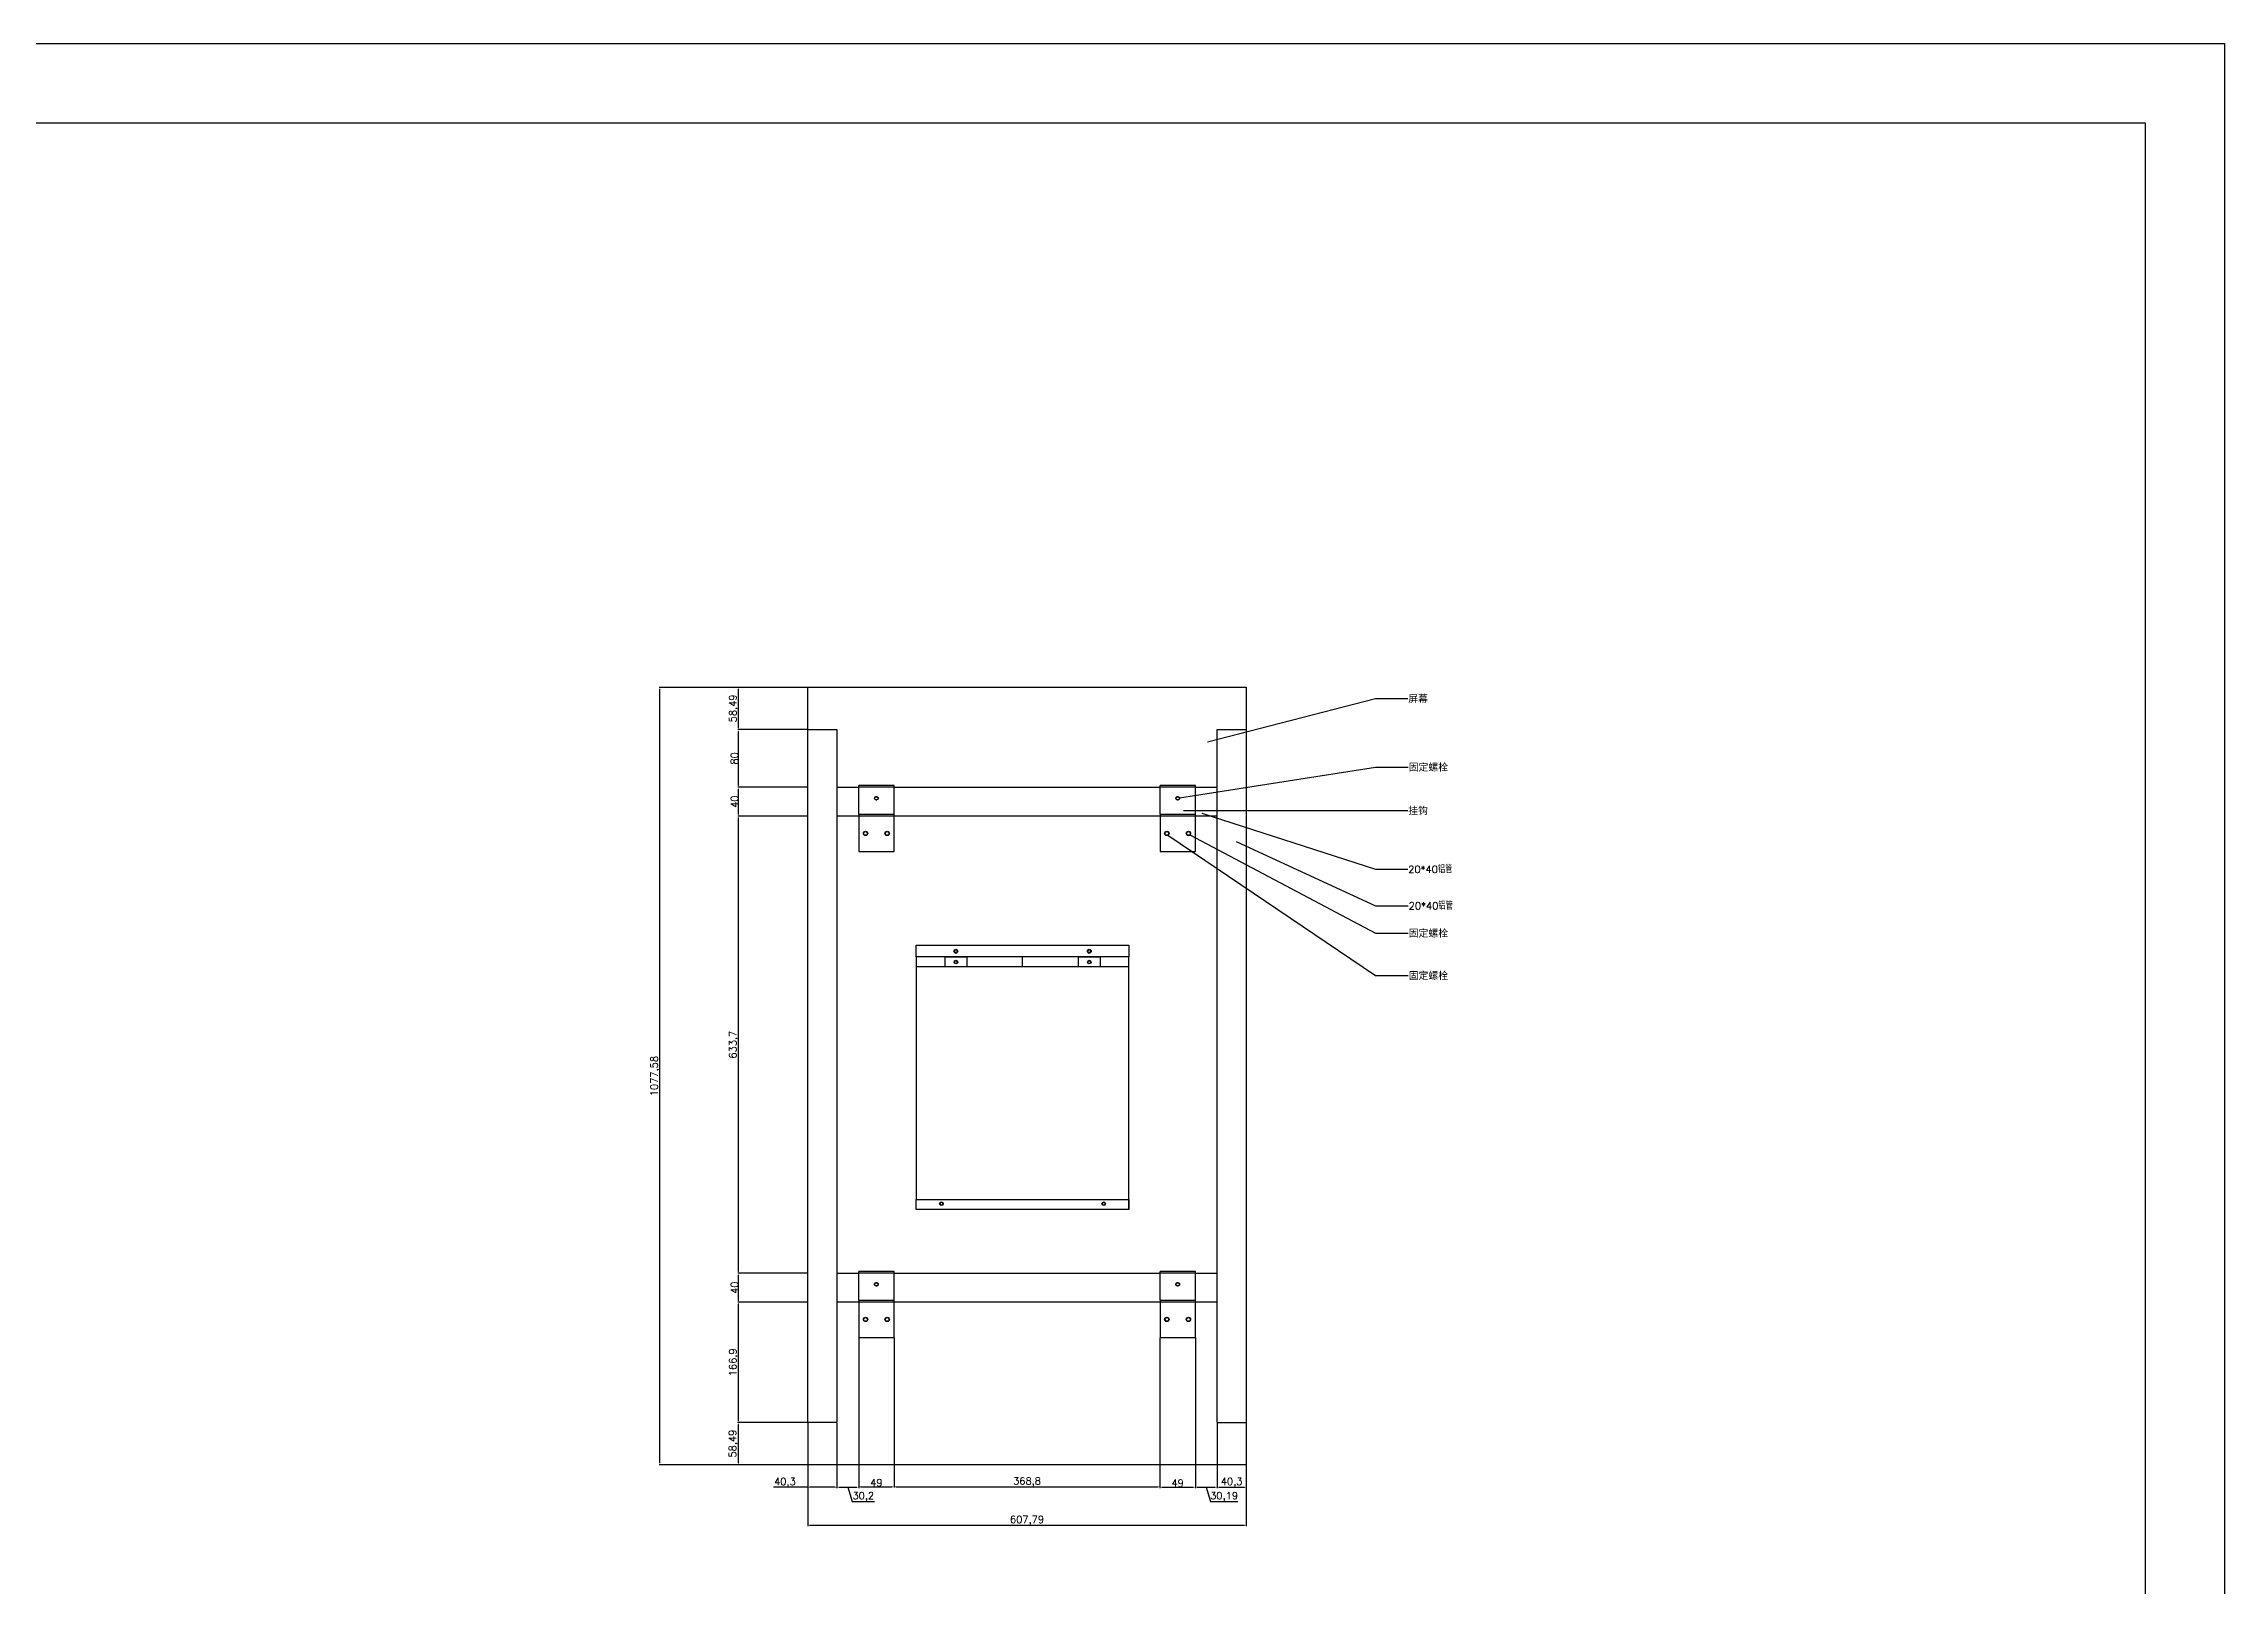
# Model space of a CAD drawing. Header units: millimetres. Extents: x 398 to 15426, y 306 to 4583.
# Drawn here: x 12402 to 15426, y 2444 to 4583 of the extents above; entities that cross this region are included whole.
import ezdxf

# ---------------------------------------------------------------- set-up
doc = ezdxf.new("R2010")
doc.units = ezdxf.units.MM
doc.linetypes.add('HIDDEN', pattern=[0.375, 0.25, -0.125])
for name, color, linetype in [('02___PRT_ALL_AXES', 7, 'Continuous'), ('06___PRT_ALL_SURFS', 7, 'Continuous'), ('DEFAULT_2', 8, 'HIDDEN'), ('图框', 7, 'Continuous')]:
    doc.layers.add(name, color=color, linetype=linetype)
doc.layers.add('粗实线', color=7, linetype='Continuous', lineweight=25)
doc.styles.get("Standard").update_dxf_attribs({"font": 'txt', "bigfont": 'gbcbig.shx'})
doc.dimstyles.new('ISO-25', dxfattribs={"dimtxt": 10, "dimasz": 2.5, "dimexe": 1.25, "dimexo": 0.625, "dimtad": 1, "dimtxsty": 'Standard', "dimcen": 2.5, "dimadec": 0, "dimazin": 0, "dimtfac": 1, "dimtmove": 0, "dimatfit": 3, "dimfxl": 1, "dimarcsym": 0})
doc.dimstyles.new('副本 (2) ISO-25', dxfattribs={"dimtxt": 10, "dimasz": 2.5, "dimexe": 1.25, "dimexo": 0.625, "dimtad": 1, "dimtxsty": 'Standard', "dimcen": 2.5, "dimclrd": 4, "dimclre": 4, "dimclrt": 4, "dimadec": 0, "dimazin": 0, "dimtfac": 1, "dimtmove": 0, "dimatfit": 3, "dimfxl": 1, "dimtfillclr": 4, "dimarcsym": 0})

# ---------------------------------------------------------------- blocks, each defined once
blk = doc.blocks.new('TK')
at = {"layer": '图框'}
blk.add_lwpolyline([(7176.7, -904.8), (1128.7, -904.8), (1128.7, 3372), (7176.7, 3372), (7176.7, -904.8)], dxfattribs=at)
blk.add_lwpolyline([(7067, -795), (1238.5, -795), (1238.5, 3262.2), (7067, 3262.2)], close=True, dxfattribs=at)
blk = doc.blocks.new('hgfdhgdhgd')
at = {"color": 3, "linetype": 'Continuous'}
for p, q in [((-21144.3, 10464.5), (-21193.3, 10464.5)), ((-21193.3, 10424.5), (-21193.3, 10464.5)), ((-21144.3, 10424.5), (-21144.3, 10464.5)), ((-21144.3, 10462), (-21193.3, 10462)), ((-21193.3, 10424.5), (-21144.3, 10424.5))]:
    blk.add_line(p, q, dxfattribs=at)
at = {"color": 7, "linetype": 'Continuous'}
for p, q in [((-21193.3, 10424.5), (-21193.3, 10373)), ((-21144.3, 10373), (-21144.3, 10424.5))]:
    blk.add_line(p, q, dxfattribs=at)
at = {"layer": '02___PRT_ALL_AXES', "color": 7, "linetype": 'Continuous'}
blk.add_line((-21193.3, 10373), (-21144.3, 10373), dxfattribs=at)
at = {"layer": '02___PRT_ALL_AXES', "color": 3, "linetype": 'Continuous'}
blk.add_circle((-21168.8, 10446.7), 2.1, dxfattribs=at)
at = {"layer": '02___PRT_ALL_AXES', "color": 7, "linetype": 'Continuous'}
for centre in [(-21183.8, 10398), (-21153.8, 10398)]:
    blk.add_circle(centre, 3, dxfattribs=at)
at = {"layer": 'DEFAULT_2', "color": 8, "linetype": 'HIDDEN'}
blk.add_circle((-21168.8, 10446.7), 2.5, dxfattribs=at)
blk = doc.blocks.new('*D267')
at = {"color": 4, "lineweight": -2}
for p, q in [((13501.9, 2670.8), (13501.9, 2580.4)), ((13461.6, 2612.3), (13461.6, 2580.4)), ((13461.6, 2581.7), (13414.1, 2581.7)), ((13499.4, 2581.7), (13464.1, 2581.7))]:
    blk.add_line(p, q, dxfattribs=at)
at = {"color": 4}
for points in [[(13464.1, 2582.1), (13464.1, 2581.3), (13461.6, 2581.7)], [(13499.4, 2582.1), (13499.4, 2581.3), (13501.9, 2581.7)]]:
    blk.add_solid(points, dxfattribs=at)
at = {"layer": 'Defpoints', "color": 0}
for p in [(13501.9, 2671.4), (13461.6, 2613), (13501.9, 2581.7)]:
    blk.add_point(p, dxfattribs=at)
at = {"color": 4, "insert": (13429.8, 2588.2), "char_height": 10, "attachment_point": 5}
blk.add_mtext('40,3', dxfattribs=at)
blk = doc.blocks.new('*D268')
at = {"color": 4, "lineweight": -2}
for p, q in [((13532.1, 2788.7), (13532.1, 2580.6)), ((13501.9, 2670.8), (13501.9, 2580.6)), ((13504.4, 2581.9), (13529.6, 2581.9)), ((13517, 2581.9), (13522.9, 2562.2)), ((13522.9, 2562.2), (13554.1, 2562.2))]:
    blk.add_line(p, q, dxfattribs=at)
at = {"color": 4}
for points in [[(13504.4, 2582.3), (13504.4, 2581.4), (13501.9, 2581.9)], [(13529.6, 2582.3), (13529.6, 2581.4), (13532.1, 2581.9)]]:
    blk.add_solid(points, dxfattribs=at)
at = {"layer": 'Defpoints', "color": 0}
for p in [(13532.1, 2789.3), (13501.9, 2671.4), (13532.1, 2581.9)]:
    blk.add_point(p, dxfattribs=at)
at = {"color": 4, "insert": (13538.5, 2568.6), "char_height": 10, "attachment_point": 5}
blk.add_mtext('30,2', dxfattribs=at)
blk = doc.blocks.new('*D269')
at = {"color": 4, "lineweight": -2}
for p, q in [((13532.1, 2788.7), (13532.1, 2581.2)), ((13581.1, 2788.7), (13581.1, 2581.2)), ((13534.6, 2582.5), (13578.6, 2582.5))]:
    blk.add_line(p, q, dxfattribs=at)
at = {"color": 4}
for points in [[(13534.6, 2582.9), (13534.6, 2582.1), (13532.1, 2582.5)], [(13578.6, 2582.9), (13578.6, 2582.1), (13581.1, 2582.5)]]:
    blk.add_solid(points, dxfattribs=at)
at = {"layer": 'Defpoints', "color": 0}
for p in [(13532.1, 2789.3), (13581.1, 2789.3), (13581.1, 2582.5)]:
    blk.add_point(p, dxfattribs=at)
at = {"color": 4, "insert": (13556.6, 2588.1), "char_height": 10, "attachment_point": 5}
blk.add_mtext('49', dxfattribs=at)
blk = doc.blocks.new('*D270')
at = {"color": 4, "lineweight": -2}
for p, q in [((13581.1, 2788.7), (13581.1, 2581.2)), ((13949.9, 2788.7), (13949.9, 2581.2)), ((13583.6, 2582.5), (13947.4, 2582.5))]:
    blk.add_line(p, q, dxfattribs=at)
at = {"color": 4}
for points in [[(13583.6, 2582.9), (13583.6, 2582.1), (13581.1, 2582.5)], [(13947.4, 2582.9), (13947.4, 2582.1), (13949.9, 2582.5)]]:
    blk.add_solid(points, dxfattribs=at)
at = {"layer": 'Defpoints', "color": 0}
for p in [(13581.1, 2789.3), (13949.9, 2789.3), (13949.9, 2582.5)]:
    blk.add_point(p, dxfattribs=at)
at = {"color": 4, "insert": (13765.5, 2588.9), "char_height": 10, "attachment_point": 5}
blk.add_mtext('368,8', dxfattribs=at)
blk = doc.blocks.new('*D271')
at = {"color": 4, "lineweight": -2}
for p, q in [((13949.9, 2788.7), (13949.9, 2580.6)), ((13998.9, 2788.7), (13998.9, 2580.6)), ((13952.4, 2581.9), (13996.4, 2581.9))]:
    blk.add_line(p, q, dxfattribs=at)
at = {"color": 4}
for points in [[(13952.4, 2582.3), (13952.4, 2581.4), (13949.9, 2581.9)], [(13996.4, 2582.3), (13996.4, 2581.4), (13998.9, 2581.9)]]:
    blk.add_solid(points, dxfattribs=at)
at = {"layer": 'Defpoints', "color": 0}
for p in [(13949.9, 2789.3), (13998.9, 2789.3), (13998.9, 2581.9)]:
    blk.add_point(p, dxfattribs=at)
at = {"color": 4, "insert": (13974.4, 2587.5), "char_height": 10, "attachment_point": 5}
blk.add_mtext('49', dxfattribs=at)
blk = doc.blocks.new('*D272')
at = {"color": 4, "lineweight": -2}
for p, q in [((13998.9, 2788.7), (13998.9, 2580.6)), ((14029.1, 2670.8), (14029.1, 2580.6)), ((14001.4, 2581.9), (14026.6, 2581.9)), ((14014, 2581.9), (14019.9, 2562.2)), ((14019.9, 2562.2), (14057.8, 2562.2))]:
    blk.add_line(p, q, dxfattribs=at)
at = {"color": 4}
for points in [[(14001.4, 2582.3), (14001.4, 2581.4), (13998.9, 2581.9)], [(14026.6, 2582.3), (14026.6, 2581.4), (14029.1, 2581.9)]]:
    blk.add_solid(points, dxfattribs=at)
at = {"layer": 'Defpoints', "color": 0}
for p in [(13998.9, 2789.3), (14029.1, 2671.4), (14029.1, 2581.9)]:
    blk.add_point(p, dxfattribs=at)
at = {"color": 4, "insert": (14038.8, 2568.6), "char_height": 10, "attachment_point": 5}
blk.add_mtext('30,19', dxfattribs=at)
blk = doc.blocks.new('*D273')
at = {"color": 4, "lineweight": -2}
for p, q in [((14029.1, 2670.8), (14029.1, 2580.6)), ((14069.4, 2612.3), (14069.4, 2580.6)), ((14031.6, 2581.9), (14066.9, 2581.9))]:
    blk.add_line(p, q, dxfattribs=at)
at = {"color": 4}
for points in [[(14031.6, 2582.3), (14031.6, 2581.4), (14029.1, 2581.9)], [(14066.9, 2582.3), (14066.9, 2581.4), (14069.4, 2581.9)]]:
    blk.add_solid(points, dxfattribs=at)
at = {"layer": 'Defpoints', "color": 0}
for p in [(14029.1, 2671.4), (14069.4, 2613), (14069.4, 2581.9)]:
    blk.add_point(p, dxfattribs=at)
at = {"color": 4, "insert": (14049.2, 2588.3), "char_height": 10, "attachment_point": 5}
blk.add_mtext('40,3', dxfattribs=at)
blk = doc.blocks.new('*D274')
at = {"color": 4, "lineweight": -2}
for p, q in [((13460.9, 2671.4), (13363.9, 2671.4)), ((13365.2, 2615.5), (13365.2, 2668.9)), ((13460.9, 2613), (13363.9, 2613))]:
    blk.add_line(p, q, dxfattribs=at)
at = {"color": 4}
for points in [[(13364.7, 2668.9), (13365.6, 2668.9), (13365.2, 2671.4)], [(13364.7, 2615.5), (13365.6, 2615.5), (13365.2, 2613)]]:
    blk.add_solid(points, dxfattribs=at)
at = {"layer": 'Defpoints', "color": 0}
for p in [(13365.2, 2671.4), (13461.6, 2671.4), (13461.6, 2613)]:
    blk.add_point(p, dxfattribs=at)
at = {"color": 4, "insert": (13358.7, 2642.2), "char_height": 10, "attachment_point": 5, "rotation": 90}
blk.add_mtext('58,49', dxfattribs=at)
blk = doc.blocks.new('*D275')
at = {"color": 4, "lineweight": -2}
for p, q in [((13461.6, 2612.3), (13461.6, 2527.9)), ((14069.4, 2617.5), (14069.4, 2527.9)), ((13464.1, 2529.1), (14066.9, 2529.1))]:
    blk.add_line(p, q, dxfattribs=at)
at = {"color": 4}
for points in [[(13464.1, 2529.6), (13464.1, 2528.7), (13461.6, 2529.1)], [(14066.9, 2529.6), (14066.9, 2528.7), (14069.4, 2529.1)]]:
    blk.add_solid(points, dxfattribs=at)
at = {"layer": 'Defpoints', "color": 0}
for p in [(13461.6, 2613), (14069.4, 2618.1), (14069.4, 2529.1)]:
    blk.add_point(p, dxfattribs=at)
at = {"color": 4, "insert": (13765.5, 2535.6), "char_height": 10, "attachment_point": 5}
blk.add_mtext('607,79', dxfattribs=at)
blk = doc.blocks.new('*D262')
at = {"color": 4, "lineweight": -2}
for p, q in [((13460.9, 2838.3), (13364.3, 2838.3)), ((13365.6, 2673.9), (13365.6, 2835.8)), ((13460.3, 2671.4), (13364.3, 2671.4))]:
    blk.add_line(p, q, dxfattribs=at)
at = {"color": 4}
for points in [[(13365.2, 2835.8), (13366, 2835.8), (13365.6, 2838.3)], [(13365.2, 2673.9), (13366, 2673.9), (13365.6, 2671.4)]]:
    blk.add_solid(points, dxfattribs=at)
at = {"layer": 'Defpoints', "color": 0}
for p in [(13365.6, 2838.3), (13461.6, 2838.3), (13460.9, 2671.4)]:
    blk.add_point(p, dxfattribs=at)
at = {"color": 4, "insert": (13359.1, 2754.9), "char_height": 10, "attachment_point": 5, "rotation": 90}
blk.add_mtext('166,9', dxfattribs=at)
blk = doc.blocks.new('*D263')
at = {"color": 4, "lineweight": -2}
for p, q in [((13460.9, 2878.3), (13364.3, 2878.3)), ((13365.6, 2840.8), (13365.6, 2875.8)), ((13460.9, 2838.3), (13364.3, 2838.3))]:
    blk.add_line(p, q, dxfattribs=at)
at = {"color": 4}
for points in [[(13365.2, 2875.8), (13366, 2875.8), (13365.6, 2878.3)], [(13365.2, 2840.8), (13366, 2840.8), (13365.6, 2838.3)]]:
    blk.add_solid(points, dxfattribs=at)
at = {"layer": 'Defpoints', "color": 0}
for p in [(13365.6, 2878.3), (13461.6, 2878.3), (13461.6, 2838.3)]:
    blk.add_point(p, dxfattribs=at)
at = {"color": 4, "insert": (13359.9, 2858.3), "char_height": 10, "attachment_point": 5, "rotation": 90}
blk.add_mtext('40', dxfattribs=at)
blk = doc.blocks.new('*D264')
at = {"color": 4, "lineweight": -2}
for p, q in [((13460.9, 3512), (13364.3, 3512)), ((13365.6, 2880.8), (13365.6, 3509.5)), ((13460.9, 2878.3), (13364.3, 2878.3))]:
    blk.add_line(p, q, dxfattribs=at)
at = {"color": 4}
for points in [[(13365.2, 3509.5), (13366, 3509.5), (13365.6, 3512)], [(13365.2, 2880.8), (13366, 2880.8), (13365.6, 2878.3)]]:
    blk.add_solid(points, dxfattribs=at)
at = {"layer": 'Defpoints', "color": 0}
for p in [(13365.6, 3512), (13461.5, 3512), (13461.6, 2878.3)]:
    blk.add_point(p, dxfattribs=at)
at = {"color": 4, "insert": (13359.1, 3195.2), "char_height": 10, "attachment_point": 5, "rotation": 90}
blk.add_mtext('633,7', dxfattribs=at)
blk = doc.blocks.new('*D265')
at = {"color": 4, "lineweight": -2}
for p, q in [((13460.9, 3552), (13364.3, 3552)), ((13365.6, 3514.5), (13365.6, 3549.5)), ((13460.9, 3512), (13364.3, 3512))]:
    blk.add_line(p, q, dxfattribs=at)
at = {"color": 4}
for points in [[(13365.2, 3549.5), (13366, 3549.5), (13365.6, 3552)], [(13365.2, 3514.5), (13366, 3514.5), (13365.6, 3512)]]:
    blk.add_solid(points, dxfattribs=at)
at = {"layer": 'Defpoints', "color": 0}
for p in [(13365.6, 3552), (13461.6, 3552), (13461.5, 3512)]:
    blk.add_point(p, dxfattribs=at)
at = {"color": 4, "insert": (13359.9, 3532), "char_height": 10, "attachment_point": 5, "rotation": 90}
blk.add_mtext('40', dxfattribs=at)
blk = doc.blocks.new('*D276')
at = {"color": 4, "lineweight": -2}
for p, q in [((13460.9, 3632), (13364.3, 3632)), ((13365.6, 3554.5), (13365.6, 3629.5)), ((13460.9, 3552), (13364.3, 3552))]:
    blk.add_line(p, q, dxfattribs=at)
at = {"color": 4}
for points in [[(13365.2, 3629.5), (13366, 3629.5), (13365.6, 3632)], [(13365.2, 3554.5), (13366, 3554.5), (13365.6, 3552)]]:
    blk.add_solid(points, dxfattribs=at)
at = {"layer": 'Defpoints', "color": 0}
for p in [(13365.6, 3632), (13461.6, 3632), (13461.6, 3552)]:
    blk.add_point(p, dxfattribs=at)
at = {"color": 4, "insert": (13359.9, 3592), "char_height": 10, "attachment_point": 5, "rotation": 90}
blk.add_mtext('80', dxfattribs=at)
blk = doc.blocks.new('*D277')
at = {"color": 4, "lineweight": -2}
for p, q in [((13460.9, 3690.5), (13364.3, 3690.5)), ((13365.6, 3634.5), (13365.6, 3688)), ((13460.9, 3632), (13364.3, 3632))]:
    blk.add_line(p, q, dxfattribs=at)
at = {"color": 4}
for points in [[(13365.2, 3688), (13366, 3688), (13365.6, 3690.5)], [(13365.2, 3634.5), (13366, 3634.5), (13365.6, 3632)]]:
    blk.add_solid(points, dxfattribs=at)
at = {"layer": 'Defpoints', "color": 0}
for p in [(13365.6, 3690.5), (13461.6, 3690.5), (13461.6, 3632)]:
    blk.add_point(p, dxfattribs=at)
at = {"color": 4, "insert": (13359.1, 3661.3), "char_height": 10, "attachment_point": 5, "rotation": 90}
blk.add_mtext('58,49', dxfattribs=at)
blk = doc.blocks.new('*D266')
at = {"color": 4, "lineweight": -2}
for p, q in [((13460.9, 3690.5), (13255.2, 3690.5)), ((13256.5, 2615.5), (13256.5, 3688)), ((13460.9, 2613), (13255.2, 2613))]:
    blk.add_line(p, q, dxfattribs=at)
at = {"color": 4}
for points in [[(13256.1, 3688), (13256.9, 3688), (13256.5, 3690.5)], [(13256.1, 2615.5), (13256.9, 2615.5), (13256.5, 2613)]]:
    blk.add_solid(points, dxfattribs=at)
at = {"layer": 'Defpoints', "color": 0}
for p in [(13256.5, 3690.5), (13461.6, 3690.5), (13461.6, 2613)]:
    blk.add_point(p, dxfattribs=at)
at = {"color": 4, "insert": (13250, 3151.7), "char_height": 10, "attachment_point": 5, "rotation": 90}
blk.add_mtext('1077,58', dxfattribs=at)

msp = doc.modelspace()

# ---------------------------------------------------------------- linework, layer by layer
at = {"color": 7, "linetype": 'Continuous'}
for p, q in [((13461.565, 2671.441), (13461.565, 3690.531)), ((13461.565, 3690.531), (14069.365, 3690.531)), ((13906.843, 3303.241), (13611.843, 3303.241)), ((13611.843, 3303.241), (13611.843, 2980.741)), ((13906.843, 3303.241), (13906.843, 3316.741)), ((13906.843, 2980.741), (13906.843, 3303.241)), ((13611.843, 2980.741), (13906.843, 2980.741)), ((13906.843, 2966.741), (13906.843, 2980.741))]:
    msp.add_line(p, q, dxfattribs=at)
for p, q in [((14069.365, 3690.531), (14069.365, 3632.041)), ((13611.843, 3316.741), (13611.843, 3332.963)), ((13906.843, 3316.741), (13611.843, 3316.741)), ((13611.843, 3316.741), (13611.843, 3303.241)), ((13461.565, 2671.441), (13461.565, 2612.951)), ((14069.36, 2671.441), (14069.36, 2612.951)), ((14069.36, 2612.951), (13461.565, 2612.951))]:
    msp.add_line(p, q)
at = {"color": 2}
for p, q in [((13461.565, 3632.041), (13501.875, 3632.04)), ((13461.565, 2671.441), (13461.565, 3632.041)), ((13501.875, 3632.041), (13501.87, 2671.441)), ((14029.055, 3632.041), (14069.365, 3632.041)), ((14029.055, 2671.441), (14029.055, 3632.041)), ((14069.365, 3632.041), (14069.36, 2671.441)), ((13501.87, 2671.441), (13461.565, 2671.441)), ((14029.055, 2671.441), (14069.36, 2671.44))]:
    msp.add_line(p, q, dxfattribs=at)
at = {"color": 1, "linetype": 'Continuous'}
msp.add_line((13759.343, 3303.241), (13759.343, 3316.741), dxfattribs=at)
msp.add_lwpolyline([(13611.843, 3332.963), (13906.843, 3332.963), (13906.843, 3316.741), (13611.843, 3316.741)], close=True)
at = {"color": 6, "linetype": 'Continuous'}
for centre in [(13541.565, 3488.041), (13571.565, 3488.041), (13959.365, 3488.041), (13989.365, 3488.041)]:
    msp.add_circle(centre, 2.5, dxfattribs=at)
at = {"color": 2, "linetype": 'Continuous'}
msp.add_arc((13959.365, 2814.341), 2.5, 180, 255.472968, dxfattribs=at)
at = {"layer": '02___PRT_ALL_AXES', "color": 7, "linetype": 'Continuous'}
for p, q in [((13651.843, 3316.741), (13681.843, 3316.741)), ((13651.843, 3303.241), (13651.843, 3316.741)), ((13681.843, 3316.741), (13681.843, 3303.241)), ((13836.843, 3303.241), (13836.843, 3316.741)), ((13836.843, 3316.741), (13866.843, 3316.741)), ((13866.843, 3316.741), (13866.843, 3303.241)), ((13611.843, 2966.741), (13611.843, 2980.741)), ((13906.843, 2966.741), (13611.843, 2966.741)), ((13906.843, 2980.741), (13906.843, 2966.741))]:
    msp.add_line(p, q, dxfattribs=at)
for centre, radius in [((13541.565, 3488.041), 3), ((13571.565, 3488.041), 3), ((13959.365, 3488.041), 3), ((13989.365, 3488.041), 3), ((13666.843, 3309.741), 2.5), ((13851.843, 3309.741), 2.5), ((13646.843, 2974.741), 2.5), ((13871.843, 2974.741), 2.5), ((13541.565, 2814.341), 3), ((13571.565, 2814.341), 3), ((13959.365, 2814.341), 3), ((13989.365, 2814.341), 3)]:
    msp.add_circle(centre, radius, dxfattribs=at)
at = {"layer": '02___PRT_ALL_AXES', "color": 3, "linetype": 'Continuous'}
for centre in [(13666.843, 3324.741), (13851.843, 3324.741)]:
    msp.add_circle(centre, 2.7, dxfattribs=at)
at = {"layer": '02___PRT_ALL_AXES', "color": 6, "linetype": 'Continuous'}
for centre in [(13541.565, 2814.341), (13571.565, 2814.341), (13959.365, 2814.341), (13989.365, 2814.341)]:
    msp.add_circle(centre, 2.5, dxfattribs=at)
at = {"layer": '06___PRT_ALL_SURFS', "color": 6, "linetype": 'Continuous'}
for centre, radius in [((13666.843, 3324.741), 2.7), ((13666.843, 3324.741), 2), ((13851.843, 3324.741), 2.7), ((13851.843, 3324.741), 2), ((13666.843, 3309.741), 2), ((13851.843, 3309.741), 2), ((13646.843, 2974.741), 2), ((13871.843, 2974.741), 2)]:
    msp.add_circle(centre, radius, dxfattribs=at)
at = {"layer": '粗实线', "color": 1}
for p, q in [((13461.515, 3552.041), (13461.565, 3552.041)), ((13501.875, 3552.041), (13532.065, 3552.041)), ((13581.065, 3552.041), (13949.865, 3552.041)), ((13998.865, 3552.041), (14029.055, 3552.041)), ((13461.565, 3512.041), (13461.515, 3512.041)), ((14029.055, 3512.041), (13501.875, 3512.041)), ((13501.871, 2878.341), (13532.065, 2878.341)), ((13581.065, 2878.341), (13949.865, 2878.341)), ((13998.865, 2878.341), (14029.055, 2878.341)), ((14029.055, 2838.341), (13501.871, 2838.341))]:
    msp.add_line(p, q, dxfattribs=at)

# ---------------------------------------------------------------- block references
msp.add_blockref('TK', (8249.11, 1210.765))
at = {"layer": '粗实线'}
for p in [(34725.412, -6909.94), (35143.212, -6909.94), (34725.412, -7583.64), (35143.212, -7583.64)]:
    msp.add_blockref('hgfdhgdhgd', p, dxfattribs=at)

# ---------------------------------------------------------------- texts
at = {"color": 4, "char_height": 10, "attachment_point": 1}
for s, insert in [('{\\fSimSun|b0|i0|c134|p2;屏幕}', (14294.13, 3679.882)), ('{\\fSimSun|b0|i0|c134|p2;固定螺栓}', (14294.755, 3584.94)), ('{\\fSimSun|b0|i0|c134|p2;挂钩}', (14294.13, 3524.717)), ('20*40铝管', (14294.13, 3443.248)), ('20*40铝管', (14294.755, 3392.66)), ('{\\fSimSun|b0|i0|c134|p2;固定螺栓}', (14294.755, 3354.815)), ('{\\fSimSun|b0|i0|c134|p2;固定螺栓}', (14294.755, 3296.02))]:
    msp.add_mtext(s, dxfattribs=dict(at, insert=insert))

# ---------------------------------------------------------------- dimensions: what is measured, and where the dimension line sits
for base, p1, p2, picture, middle in [((13256.491, 3690.531), (13461.565, 2612.951), (13461.565, 3690.531), '*D266', (13250.032, 3151.741)), ((13365.567, 2838.341), (13460.94, 2671.441), (13461.565, 2838.341), '*D262', (13359.109, 2754.891)), ((13365.151, 2671.441), (13461.565, 2612.951), (13461.565, 2671.441), '*D274', (13358.692, 2642.196))]:
    dim = msp.add_linear_dim(base=base, p1=p1, p2=p2, angle=90, dimstyle='副本 (2) ISO-25')
    dim.commit()
    dim.dimension.update_dxf_attribs({"geometry": picture, "text_midpoint": middle})
for base, p1, p2, picture, middle in [((13365.567, 3690.531), (13461.565, 3632.041), (13461.565, 3690.531), '*D277', (13359.109, 3661.286)), ((13365.567, 3632.041), (13461.565, 3552.041), (13461.565, 3632.041), '*D276', (13359.942, 3592.041)), ((13365.567, 3552.041), (13461.515, 3512.041), (13461.565, 3552.041), '*D265', (13359.942, 3532.041)), ((13365.567, 3512.041), (13461.565, 2878.341), (13461.515, 3512.041), '*D264', (13359.109, 3195.191)), ((13365.567, 2878.341), (13461.565, 2838.341), (13461.565, 2878.341), '*D263', (13359.942, 2858.341))]:
    dim = msp.add_linear_dim(base=base, p1=p1, p2=p2, angle=90, dimstyle='副本 (2) ISO-25', override={"dimtmove": 1})
    dim.commit()
    dim.dimension.update_dxf_attribs({"geometry": picture, "text_midpoint": middle})
for base, p1, p2, picture, middle in [((13532.0652, 2581.8517), (13501.8701, 2671.4406), (13532.0652, 2789.3406), '*D268', (13523.4989, 2568.6225)), ((13581.065, 2582.477), (13532.065, 2789.341), (13581.065, 2789.341), '*D269', (13556.565, 2588.102)), ((13949.865, 2582.477), (13581.065, 2789.341), (13949.865, 2789.341), '*D270', (13765.465, 2588.935)), ((13998.865, 2581.852), (13949.865, 2789.341), (13998.865, 2789.341), '*D271', (13974.365, 2587.477)), ((14029.055, 2581.852), (13998.865, 2789.341), (14029.055, 2671.441), '*D272', (14020.491, 2568.623)), ((14069.3597, 2581.8517), (14029.0551, 2671.4406), (14069.3597, 2612.9506), '*D273', (14049.2074, 2588.31))]:
    dim = msp.add_linear_dim(base=base, p1=p1, p2=p2, dimstyle='副本 (2) ISO-25', override={"dimtmove": 1})
    dim.commit()
    dim.dimension.update_dxf_attribs({"geometry": picture, "text_midpoint": middle})
dim = msp.add_linear_dim(base=(13501.8701, 2581.696), p1=(13461.5652, 2612.9506), p2=(13501.8701, 2671.4406), dimstyle='副本 (2) ISO-25')
dim.commit()
dim.dimension.update_dxf_attribs({"geometry": '*D267', "text_midpoint": (13429.7677, 2581.696), "dimtype": 160})
dim = msp.add_linear_dim(base=(14069.3597, 2529.1477), p1=(13461.5652, 2612.9506), p2=(14069.3597, 2618.0963), dimstyle='副本 (2) ISO-25')
dim.commit()
dim.dimension.update_dxf_attribs({"geometry": '*D275', "text_midpoint": (13765.4625, 2535.606)})

# ---------------------------------------------------------------- leaders
at = {"annotation_type": 0, "has_hookline": 1, "hookline_direction": 0}
for points, text_width in [([(14015.885, 3614.769), (14248.653, 3674.882), (14293.505, 3674.882)], 27.318), ([(13976.816, 3537.283), (14248.653, 3579.94), (14294.13, 3579.94)], 54.749), ([(13982.551, 3519.717), (14248.653, 3519.717), (14293.505, 3519.717)], 27.263), ([(14007.75, 3516.128), (14248.653, 3438.248), (14293.505, 3438.248)], 60.233), ([(13960.777, 3485.394), (14248.653, 3291.02), (14294.13, 3291.02)], 54.749), ([(13991.493, 3485.926), (14248.653, 3349.815), (14294.13, 3349.815)], 54.749), ([(14055.504, 3476.96), (14248.653, 3387.66), (14294.13, 3387.66)], 60.233)]:
    msp.add_leader(points, dimstyle='ISO-25', override={"dimgap": 0.625, "dimtad": 0}, dxfattribs=dict(at, text_width=text_width))

doc.saveas('drawing.dxf')
